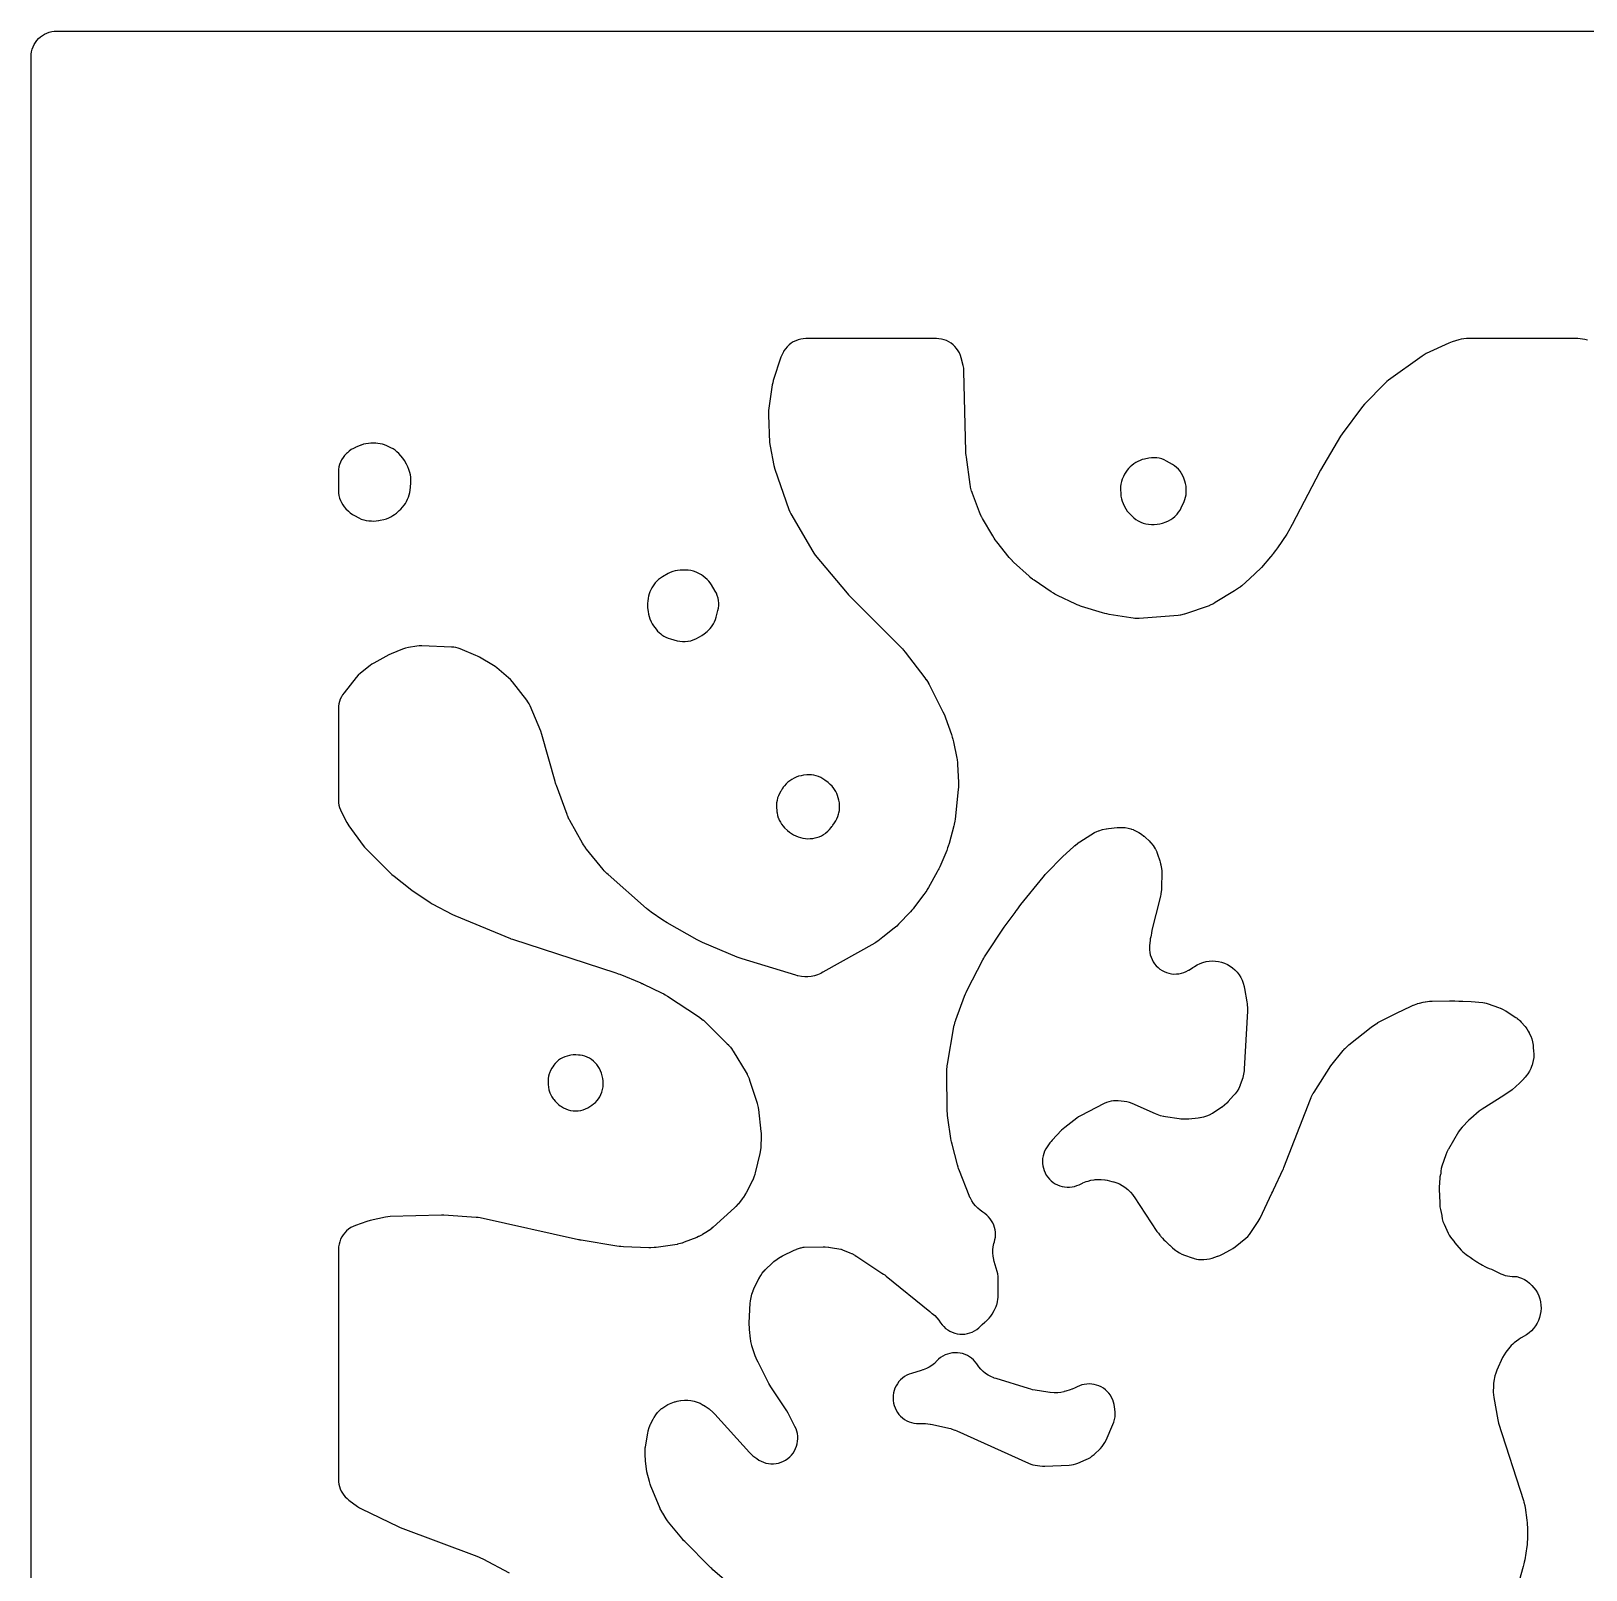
# Model space of a CAD drawing. Header units: millimetres. Extents: x 0 to 300, y 0 to 300.
# Drawn here: x -0.1 to 151.6, y 150 to 300.1 of the extents above; entities that cross this region are included whole.
import ezdxf

# ---------------------------------------------------------------- set-up
doc = ezdxf.new("R2010")
doc.units = ezdxf.units.MM
doc.layers.add('CUT', color=7, linetype='CONTINUOUS')

msp = doc.modelspace()

# ---------------------------------------------------------------- linework, layer by layer
at = {"layer": 'CUT'}
for points in [[(-0.15, 2.4114), (-0.15, 297.5872), (-0.135, 297.8933), (-0.099, 298.1357), (-0.0395, 298.3734), (0.0431, 298.6041), (0.1479, 298.8256), (0.2738, 299.0358), (0.4198, 299.2326), (0.5844, 299.4142), (0.7659, 299.5787), (0.9627, 299.7247), (1.1729, 299.8507), (1.3944, 299.9554), (1.6252, 300.038), (1.8629, 300.0975), (2.1053, 300.1335), (2.1055, 300.1335), (2.1994, 300.1381), (2.4114, 300.1485), (297.5886, 300.1485)], [(151.7427, 269.9775), (151.4894, 270.0505), (151.2618, 270.1048), (151.0301, 270.1376), (150.7963, 270.1485), (139.9458, 270.1485), (139.6908, 270.1355), (139.4384, 270.0965), (139.1913, 270.032), (138.5309, 269.8229), (138.2272, 269.7045), (136.0232, 268.6749), (135.8194, 268.5679), (135.6262, 268.4427), (132.3456, 266.0946), (132.1726, 265.9588), (132.0121, 265.8084), (130.0024, 263.7506), (129.7916, 263.5047), (127.8032, 260.8557), (127.6467, 260.6208), (125.6921, 257.292), (125.6797, 257.2706), (125.6775, 257.2668), (125.6276, 257.1755), (122.936, 251.9987), (122.7697, 251.7016), (122.7353, 251.6403), (122.6983, 251.5741), (122.4107, 251.0606), (122.41, 251.0596), (121.5039, 249.7206), (121.3008, 249.4552), (121.081, 249.1681), (121.0433, 249.1187), (120.8293, 248.8392), (119.9494, 247.8164), (119.8734, 247.7338), (118.793, 246.7253), (118.0041, 246.0205), (117.8719, 245.9077), (117.8676, 245.9042), (117.7803, 245.8418), (117.3164, 245.5228), (115.4228, 244.3777), (115.2494, 244.2791), (115.218, 244.2623), (114.8569, 244.0934), (114.8239, 244.08), (114.637, 244.0102), (112.6046, 243.3116), (112.4221, 243.254), (112.3893, 243.2445), (112.0167, 243.1577), (111.9831, 243.1516), (111.8073, 243.1246), (108.0066, 242.8248), (107.7856, 242.8331), (107.5605, 242.8485), (107.4081, 242.8634), (107.1843, 242.8923), (105.082, 243.2278), (104.8275, 243.2775), (104.6561, 243.3171), (104.4056, 243.3843), (102.3829, 244.0024), (102.2476, 244.0466), (102.2235, 244.055), (101.9585, 244.1585), (101.9351, 244.1687), (101.8058, 244.228), (100.0206, 245.0868), (99.7813, 245.2127), (99.6222, 245.3039), (99.3927, 245.4466), (97.7345, 246.5632), (97.618, 246.6449), (97.5974, 246.66), (97.374, 246.8363), (97.3546, 246.8529), (97.2481, 246.9473), (95.7462, 248.331), (95.6425, 248.4302), (95.6243, 248.4484), (95.4288, 248.6583), (95.412, 248.6777), (95.3204, 248.7882), (94.1147, 250.2997), (93.9553, 250.5149), (93.8524, 250.6646), (93.7088, 250.8906), (92.7128, 252.5887), (92.6366, 252.725), (92.6235, 252.7497), (92.4885, 253.0311), (92.4775, 253.0568), (92.4189, 253.2015), (91.7275, 255.0166), (91.6578, 255.2165), (91.6463, 255.2525), (91.5412, 255.6625), (91.5339, 255.6995), (91.4989, 255.9084), (91.129, 258.5713), (91.1057, 258.7828), (91.0939, 258.9268), (91.0827, 259.1393), (90.8906, 266.9688), (90.868, 267.2489), (90.814, 267.5247), (90.6252, 268.2657), (90.5501, 268.5083), (90.4507, 268.7421), (90.3282, 268.9646), (90.1836, 269.1734), (90.0187, 269.3666), (89.835, 269.542), (89.6344, 269.6979), (89.4191, 269.8326), (89.1912, 269.9447), (88.9531, 270.0332), (88.7073, 270.097), (88.4563, 270.1356), (88.2026, 270.1485), (75.4733, 270.1485), (75.2165, 270.1353), (74.9625, 270.0958), (74.7138, 270.0304), (74.4732, 269.9398), (74.2431, 269.8249), (74.0261, 269.687), (73.8244, 269.5276), (73.6401, 269.3483), (73.4752, 269.151), (73.3314, 268.9378), (73.2725, 268.8399), (73.1416, 268.592), (73.0393, 268.331), (72.2882, 266.0452), (72.2293, 265.8357), (72.1889, 265.6218), (71.8291, 263.1281), (71.8065, 262.8932), (71.8061, 262.6572), (71.9269, 260.0073), (71.9689, 259.651), (72.3292, 257.7698), (72.4242, 257.4163), (73.7987, 253.4776), (73.8883, 253.2556), (73.9988, 253.0431), (76.139, 249.3687), (76.2517, 249.1926), (76.3788, 249.0264), (79.4871, 245.297), (79.6396, 245.13), (84.7205, 240.0481), (84.8891, 239.8681), (84.9993, 239.7422), (85.1557, 239.5515), (87.0868, 237.0309), (87.188, 236.8923), (87.2056, 236.8671), (87.3884, 236.5769), (87.4036, 236.5502), (87.4849, 236.3991), (88.8491, 233.7181), (88.9517, 233.4994), (89.0164, 233.3488), (89.1047, 233.124), (89.6806, 231.5054), (89.7616, 231.2489), (89.8103, 231.073), (89.8728, 230.8113), (90.1931, 229.2175), (90.2179, 229.0808), (90.2219, 229.0562), (90.2563, 228.7806), (90.2585, 228.7558), (90.268, 228.6172), (90.3582, 226.8186), (90.3627, 226.6723), (90.363, 226.646), (90.3548, 226.3534), (90.353, 226.3272), (90.3404, 226.1813), (90.0256, 223.2256), (90.0072, 223.0794), (90.0033, 223.0533), (89.9492, 222.7637), (89.9434, 222.7379), (89.9078, 222.5949), (89.4408, 220.8624), (89.3641, 220.6129), (89.3062, 220.4455), (89.2124, 220.2019), (88.5298, 218.599), (88.4474, 218.4187), (88.3882, 218.2978), (88.2963, 218.1221), (87.4477, 216.5989), (87.3211, 216.3883), (87.2671, 216.3048), (86.991, 215.9126), (86.0759, 214.6821), (85.9286, 214.4966), (85.8247, 214.3738), (85.666, 214.198), (84.5082, 212.994), (84.3305, 212.821), (83.9677, 212.5308), (83.754, 212.3598), (82.9911, 211.7495), (82.4816, 211.3419), (82.334, 211.2425), (82.3111, 211.2284), (82.182, 211.1523), (77.1245, 208.3071), (76.9566, 208.2182), (76.9262, 208.203), (76.6063, 208.0635), (76.303, 207.9665), (75.9915, 207.9005), (75.6748, 207.8665), (75.3564, 207.8646), (75.0394, 207.895), (74.6971, 207.9632), (74.6642, 207.9715), (74.4813, 208.0227), (69.2461, 209.631), (69.0691, 209.6902), (68.95, 209.7335), (68.7761, 209.8014), (65.3814, 211.2272), (65.1883, 211.3148), (65.0589, 211.378), (64.871, 211.4764), (61.928, 213.1255), (61.7697, 213.2194), (61.6638, 213.2857), (61.5103, 213.3873), (60.3686, 214.1833), (60.1984, 214.3093), (60.0853, 214.3981), (59.9224, 214.5335), (56.1643, 217.8423), (56.0495, 217.9477), (56.0293, 217.967), (55.8133, 218.1916), (55.7949, 218.2125), (55.694, 218.3314), (54.0691, 220.3301), (53.9722, 220.4546), (53.9553, 220.4772), (53.7776, 220.7379), (53.7627, 220.7618), (53.6822, 220.8975), (52.4331, 223.1081), (52.3609, 223.2423), (52.3484, 223.2666), (52.2205, 223.5433), (52.2101, 223.5685), (52.1547, 223.7105), (51.1185, 226.5342), (51.0696, 226.6764), (51.0383, 226.7736), (50.9951, 226.9175), (49.7119, 231.5269), (49.6027, 231.838), (48.5455, 234.3142), (48.454, 234.5057), (48.3465, 234.6887), (48.224, 234.8619), (46.8342, 236.6592), (46.6549, 236.8665), (46.454, 237.0529), (45.2932, 238.0173), (45.1412, 238.134), (44.9808, 238.2387), (43.5978, 239.0675), (43.432, 239.1585), (43.2597, 239.2368), (41.7263, 239.8645), (41.5219, 239.9379), (41.312, 239.9934), (41.0979, 240.0304), (40.8815, 240.0487), (37.9836, 240.1674), (37.7347, 240.1651), (37.4872, 240.1382), (36.6736, 240.0083), (36.3886, 239.9456), (36.1129, 239.85), (34.991, 239.3864), (34.7543, 239.2737), (33.2999, 238.4852), (33.1127, 238.3728), (32.9359, 238.2446), (31.9852, 237.4889), (31.7711, 237.2978), (31.5804, 237.0834), (30.3897, 235.5791), (30.2505, 235.3848), (30.1305, 235.1781), (30.0308, 234.9608), (29.9522, 234.7351), (29.8956, 234.5028), (29.8614, 234.2663), (29.85, 234.0275), (29.85, 225.0913), (29.8615, 224.8517), (29.8959, 224.6142), (29.953, 224.3812), (30.0321, 224.1546), (30.1326, 223.9368), (30.6648, 222.9145), (30.7582, 222.7505), (30.8638, 222.5941), (32.2537, 220.6919), (32.3774, 220.536), (32.5131, 220.3905), (35.0668, 217.8616), (35.2785, 217.6744), (36.8451, 216.4398), (36.874, 216.4174), (36.8794, 216.4133), (37.0044, 216.3237), (38.786, 215.1276), (39.0045, 214.9965), (40.9791, 213.9451), (41.2005, 213.8408), (46.6343, 211.5986), (46.669, 211.5846), (46.6752, 211.5822), (46.8236, 211.5289), (56.9317, 208.2536), (57.0688, 208.2062), (57.1615, 208.1722), (57.2968, 208.1195), (59.3525, 207.2726), (59.4501, 207.2308), (59.5161, 207.2014), (59.6125, 207.1568), (61.3745, 206.3112), (61.5926, 206.1976), (61.7381, 206.1157), (61.9482, 205.988), (64.9792, 204.0082), (65.1337, 203.9016), (65.1609, 203.8819), (65.453, 203.6462), (65.478, 203.6238), (65.6149, 203.4953), (67.7971, 201.3411), (67.9045, 201.2307), (67.9233, 201.2105), (68.1078, 200.9957), (68.274, 200.7666), (68.2893, 200.7436), (68.3718, 200.6136), (69.6247, 198.549), (69.7305, 198.363), (69.7484, 198.3293), (69.9272, 197.9406), (69.9411, 197.9051), (70.0136, 197.7037), (70.6639, 195.722), (70.7189, 195.5387), (70.7279, 195.5057), (70.8095, 195.132), (70.8151, 195.0983), (70.8415, 194.9088), (71.084, 192.7699), (71.0975, 192.627), (71.0994, 192.6014), (71.1098, 192.3148), (71.1098, 192.2891), (71.1068, 192.1457), (71.0771, 191.4071), (71.0654, 191.2252), (71.0625, 191.1928), (71.0127, 190.8319), (71.0066, 190.7999), (70.9686, 190.6217), (70.5225, 188.7544), (70.4833, 188.604), (70.4757, 188.5773), (70.3865, 188.3058), (70.2752, 188.0427), (70.2633, 188.0176), (70.194, 187.8785), (69.6253, 186.7946), (69.5492, 186.6567), (69.5351, 186.6323), (69.3659, 186.3667), (69.3498, 186.3436), (69.257, 186.2163), (68.9886, 185.8642), (68.8818, 185.7305), (68.8622, 185.707), (68.6309, 185.4549), (68.6092, 185.4334), (68.4852, 185.3155), (66.4146, 183.4359), (66.2964, 183.333), (66.2749, 183.3151), (66.0261, 183.1246), (66.0032, 183.1085), (65.873, 183.0212), (65.5419, 182.809), (65.3842, 182.7133), (65.3556, 182.6969), (65.0271, 182.5294), (64.997, 182.5159), (64.8269, 182.4444), (63.6027, 181.9652), (63.3955, 181.891), (63.3583, 181.8789), (62.9327, 181.7676), (62.8943, 181.7599), (62.6773, 181.7232), (60.8447, 181.4681), (60.6811, 181.449), (60.6518, 181.4462), (60.3229, 181.4296), (60.2934, 181.4294), (60.1287, 181.4319), (57.6557, 181.5244), (57.4173, 181.541), (57.2559, 181.5573), (57.019, 181.589), (53.5474, 182.1667), (53.4511, 182.184), (53.3858, 182.1966), (53.2899, 182.2164), (43.6717, 184.3376), (43.4863, 184.3712), (43.299, 184.3908), (40.1418, 184.6006), (39.9089, 184.6052), (34.8945, 184.4704), (34.672, 184.4545), (34.4519, 184.4188), (32.941, 184.1041), (32.6071, 184.01), (31.5064, 183.6154), (31.2707, 183.517), (31.0462, 183.3951), (30.8353, 183.2509), (30.6403, 183.086), (30.4631, 182.902), (30.3056, 182.7009), (30.1695, 182.4848), (30.0561, 182.2559), (29.9666, 182.0167), (29.9021, 181.7695), (29.863, 181.5171), (29.85, 181.262), (29.85, 158.8248), (29.8609, 158.5912), (29.8937, 158.3597), (29.9479, 158.1322), (30.0231, 157.9107), (30.1187, 157.6973), (30.2338, 157.4937), (30.3675, 157.3018), (30.5185, 157.1232), (30.6855, 156.9595), (30.8671, 156.8121), (31.7078, 156.1928), (31.8975, 156.0659), (32.0979, 155.9569), (35.663, 154.2244), (35.881, 154.1309), (43.3528, 151.3403), (43.569, 151.2517), (43.7139, 151.1871), (43.9242, 151.0852), (46.525, 149.7242)], [(68.8372, 147.9364), (66.3968, 150.0163), (66.2777, 150.1222), (66.1983, 150.1959), (66.0838, 150.3068), (63.6507, 152.7666), (63.5397, 152.8837), (63.4661, 152.9648), (63.3603, 153.0866), (62.2092, 154.4701), (62.062, 154.6591), (61.9662, 154.7904), (61.8313, 154.9884), (61.4938, 155.5194), (61.4095, 155.6587), (61.3949, 155.684), (61.2448, 155.973), (61.2324, 155.9994), (61.1669, 156.1485), (60.4304, 157.9284), (60.3354, 158.1837), (60.2774, 158.3591), (60.2012, 158.6206), (59.9582, 159.5841), (59.8068, 160.6537), (59.7746, 161.2644), (59.7695, 161.4811), (59.7697, 161.5197), (59.7969, 161.952), (59.8016, 161.9903), (59.8339, 162.2046), (60.0388, 163.3401), (60.0774, 163.5267), (60.0851, 163.5598), (60.1819, 163.8962), (60.3123, 164.2211), (60.3266, 164.252), (60.4108, 164.4228), (60.5531, 164.6939), (60.6351, 164.8418), (60.6503, 164.868), (60.819, 165.1291), (60.9937, 165.3525), (61.1569, 165.5262), (61.1624, 165.5313), (61.1929, 165.5591), (61.2604, 165.6206), (61.3893, 165.7383), (61.407, 165.754), (61.6858, 165.9581), (61.9987, 166.141), (62.3075, 166.2793), (62.6603, 166.3936), (62.6951, 166.4029), (62.8916, 166.4494), (63.0527, 166.483), (63.2379, 166.5168), (63.2711, 166.522), (63.6152, 166.5584), (63.9309, 166.56), (64.2451, 166.5298), (64.5547, 166.4684), (64.8566, 166.3762), (65.1477, 166.2542), (65.4518, 166.0891), (65.4806, 166.0716), (65.6388, 165.9696), (65.8407, 165.8322), (66.0207, 165.7016), (66.0521, 165.6774), (66.3873, 165.3856), (66.4156, 165.3578), (66.5697, 165.1975), (69.9567, 161.4567), (70.1209, 161.2916), (70.2997, 161.1424), (70.6734, 160.8591), (70.8797, 160.7184), (71.099, 160.5989), (71.3292, 160.502), (71.5678, 160.4284), (71.8126, 160.3791), (72.0611, 160.3544), (72.3109, 160.3546), (72.5593, 160.3798), (72.804, 160.4296), (73.0426, 160.5036), (73.2725, 160.601), (73.4916, 160.7208), (73.6977, 160.862), (73.8886, 161.0229), (74.0625, 161.2021), (74.2177, 161.3978), (74.3525, 161.608), (74.4658, 161.8306), (74.5562, 162.0634), (74.623, 162.304), (74.6654, 162.5501), (74.6831, 162.7992), (74.6759, 163.0488), (74.6437, 163.2965), (74.5871, 163.5397), (74.5064, 163.7761), (74.4025, 164.0032), (73.7414, 165.2769), (73.6068, 165.5056), (72.0418, 167.8687), (71.9385, 168.0349), (71.8462, 168.1931), (71.7478, 168.3742), (70.7971, 170.253), (70.687, 170.4908), (70.618, 170.6547), (70.5247, 170.8996), (70.2635, 171.6656), (70.2025, 171.862), (70.1926, 171.8974), (70.1033, 172.2986), (70.0973, 172.3348), (70.0692, 172.5386), (69.9677, 173.4644), (69.9543, 173.614), (69.9524, 173.6408), (69.9437, 173.9408), (69.944, 173.9677), (69.9486, 174.1178), (70.0463, 176.0342), (70.0603, 176.2199), (70.0637, 176.253), (70.1149, 176.5913), (70.192, 176.8938), (70.3089, 177.2154), (70.3219, 177.246), (70.3983, 177.4158), (70.8229, 178.2989), (70.8958, 178.4425), (70.9094, 178.4679), (71.0601, 178.7228), (71.2171, 178.9427), (71.4092, 179.168), (71.4288, 179.1891), (71.5409, 179.3047), (72.166, 179.9219), (72.3196, 180.0652), (72.3477, 180.09), (72.6509, 180.3288), (72.979, 180.5321), (73.0119, 180.55), (73.1991, 180.6453), (74.3326, 181.1829), (74.525, 181.2676), (74.5597, 181.2817), (74.9571, 181.4182), (74.9932, 181.4283), (75.1971, 181.4796), (75.2878, 181.4998), (77.1655, 181.5203), (77.3312, 181.5184), (77.3609, 181.5174), (77.6912, 181.4918), (77.7207, 181.4882), (77.8847, 181.4644), (78.8816, 181.2975), (78.9108, 181.2918), (79.033, 181.2444), (79.7483, 180.9479), (79.9097, 180.8765), (79.9383, 180.863), (80.2501, 180.6979), (80.2773, 180.6818), (80.427, 180.5884), (82.8965, 178.9659), (83.0548, 178.856), (83.1604, 178.7786), (83.3128, 178.6607), (87.5519, 175.204), (87.6573, 175.1226), (87.735, 175.0659), (87.7804, 175.0318), (88.041, 174.8153), (88.2583, 174.5954), (88.4529, 174.3552), (88.6065, 174.1221), (88.7548, 173.9198), (88.9227, 173.7334), (89.1084, 173.5647), (89.3101, 173.4156), (89.5257, 173.2874), (89.7531, 173.1814), (89.9899, 173.0988), (90.2339, 173.0403), (90.4824, 173.0065), (90.7331, 172.9979), (90.9834, 173.0144), (91.2308, 173.0559), (91.4728, 173.1219), (91.707, 173.2119), (91.9309, 173.325), (92.1424, 173.4598), (92.3393, 173.6152), (92.5197, 173.7896), (92.6736, 173.9542), (92.9229, 174.1738), (92.9574, 174.2014), (93.0228, 174.252), (93.1997, 174.4029), (93.3618, 174.5695), (93.5078, 174.7505), (93.6363, 174.9442), (93.8558, 175.3112), (93.9584, 175.5006), (94.0442, 175.6982), (94.1127, 175.9025), (94.1275, 175.9536), (94.18, 176.1729), (94.2127, 176.396), (94.2251, 176.6211), (94.2426, 178.3932), (94.2331, 178.6372), (94.1998, 178.8792), (94.143, 179.1167), (93.8594, 180.0911), (93.8129, 180.2666), (93.8053, 180.2981), (93.7434, 180.626), (93.7162, 180.9292), (93.7184, 181.2336), (93.75, 181.5364), (93.8107, 181.8347), (93.8656, 182.0136), (93.9245, 182.2441), (93.9612, 182.4792), (93.9754, 182.7167), (93.9669, 182.9545), (93.9359, 183.1904), (93.8826, 183.4223), (93.8075, 183.6481), (93.7112, 183.8657), (93.5947, 184.0732), (93.459, 184.2687), (93.3054, 184.4503), (93.1351, 184.6166), (92.9498, 184.7659), (92.7512, 184.8969), (92.7434, 184.9015), (92.4742, 185.0852), (92.2347, 185.2861), (92.0163, 185.5098), (91.8212, 185.7541), (91.6514, 186.0165), (91.4947, 186.3213), (91.4809, 186.3516), (91.4082, 186.5233), (90.4522, 188.9485), (90.3761, 189.1599), (90.3288, 189.3049), (90.2655, 189.5204), (89.7336, 191.5554), (89.6875, 191.7535), (89.6599, 191.8888), (89.6246, 192.0891), (89.3268, 194.0985), (89.2983, 194.348), (89.2846, 194.5178), (89.2729, 194.7686), (89.2225, 198.5817), (89.2243, 198.7571), (89.2253, 198.7884), (89.2535, 199.1379), (89.2574, 199.169), (89.2837, 199.3424), (89.9226, 202.9799), (89.9551, 203.1435), (89.9616, 203.1726), (90.0482, 203.4946), (90.0572, 203.523), (90.1112, 203.6808), (90.9559, 205.9823), (91.044, 206.2008), (91.1084, 206.3472), (91.21, 206.5597), (92.7429, 209.5228), (92.8434, 209.7044), (92.915, 209.8259), (93.0254, 210.0017), (94.8338, 212.7133), (95.8786, 214.1414), (96.0004, 214.3079), (96.0457, 214.3698), (96.4452, 214.9158), (98.6264, 217.6066), (98.7467, 217.7477), (98.8307, 217.8415), (98.9579, 217.9765), (100.5585, 219.5942), (101.5764, 220.5524), (101.7098, 220.672), (101.7341, 220.6928), (102.0172, 220.9123), (102.0434, 220.9307), (102.1925, 221.0301), (103.6321, 221.9407), (103.6525, 221.953), (103.8525, 222.0407), (104.034, 222.1148), (104.0667, 222.1272), (104.4099, 222.2367), (104.7626, 222.3099), (104.7972, 222.3152), (104.9916, 222.3398), (105.8571, 222.4265), (106.0216, 222.4394), (106.0511, 222.441), (106.3545, 222.4446), (106.6305, 222.4236), (106.9229, 222.3751), (107.1724, 222.31), (107.2391, 222.2884), (107.4005, 222.2319), (107.4291, 222.2212), (107.718, 222.0974), (107.9702, 221.9609), (108.209, 221.802), (108.4537, 221.6047), (108.4766, 221.5844), (108.6021, 221.4683), (108.958, 221.1233), (109.0991, 220.979), (109.1236, 220.9526), (109.3606, 220.6675), (109.5656, 220.3585), (109.5839, 220.3275), (109.5871, 220.3217), (109.7102, 220.0506), (109.723, 220.018), (109.79, 219.8334), (110.0057, 219.1861), (110.0418, 219.0669), (110.0746, 218.9072), (110.0948, 218.8094), (110.105, 218.7596), (110.1681, 218.4533), (110.1937, 218.1978), (110.1953, 218.1607), (110.1988, 217.9529), (110.1844, 216.6444), (110.1761, 216.4335), (110.1736, 216.396), (110.1216, 215.9775), (110.1149, 215.9405), (110.0713, 215.734), (109.639, 213.9375), (109.2445, 212.4331), (109.1866, 212.1437), (109.158, 211.9382), (109.1199, 211.78), (109.082, 211.5909), (109.0589, 211.3995), (109.0205, 210.932), (109.0035, 210.7425), (109.0056, 210.4977), (109.0317, 210.2543), (109.0814, 210.0145), (109.1543, 209.7808), (109.2498, 209.5554), (109.3668, 209.3404), (109.5043, 209.1378), (109.6609, 208.9497), (109.8352, 208.7778), (110.0255, 208.6237), (110.23, 208.489), (110.4466, 208.375), (110.6733, 208.2827), (110.908, 208.213), (111.1484, 208.1666), (111.3922, 208.1439), (111.637, 208.1452), (111.8805, 208.1704), (112.1204, 208.2193), (112.3543, 208.2915), (112.5801, 208.3861), (112.7955, 208.5024), (112.8409, 208.533), (113.1945, 208.7447), (113.25, 208.7788), (113.2577, 208.7837), (113.3122, 208.8193), (113.3511, 208.8454), (113.3903, 208.8716), (113.6604, 209.0348), (113.9381, 209.1685), (114.2252, 209.2739), (114.5211, 209.3508), (114.8232, 209.3986), (115.1284, 209.4169), (115.434, 209.4054), (115.737, 209.3643), (116.0346, 209.294), (116.3239, 209.1951), (116.6023, 209.0686), (116.8671, 208.9157), (117.1157, 208.7377), (117.3459, 208.5365), (117.5555, 208.3138), (117.7425, 208.0718), (117.9051, 207.8129), (118.0417, 207.5393), (118.1512, 207.2538), (118.2402, 206.9307), (118.2473, 206.8989), (118.2828, 206.72), (118.5049, 205.4376), (118.535, 205.2291), (118.5394, 205.1918), (118.5642, 204.7713), (118.5643, 204.7338), (118.559, 204.5231), (118.259, 198.8982), (118.2454, 198.7221), (118.2423, 198.6907), (118.1946, 198.3697), (118.1169, 198.0546), (118.1079, 198.0243), (118.0537, 197.8563), (117.9279, 197.4958), (117.8629, 197.3235), (117.8505, 197.2929), (117.7081, 196.9858), (117.5513, 196.7197), (117.3517, 196.4462), (117.331, 196.4206), (117.2117, 196.2802), (116.6874, 195.693), (116.5738, 195.5713), (116.553, 195.55), (116.3298, 195.3407), (116.0888, 195.1521), (116.0646, 195.1348), (115.927, 195.0411), (115.2955, 194.6314), (115.1444, 194.5383), (115.117, 194.5223), (114.8278, 194.3714), (114.552, 194.2593), (114.2669, 194.1738), (113.947, 194.11), (113.9156, 194.1052), (113.7395, 194.083), (112.8428, 193.991), (112.688, 193.9784), (112.6602, 193.9767), (112.3746, 193.9712), (112.0896, 193.9893), (112.0619, 193.9922), (111.9078, 194.0117), (110.5659, 194.2096), (110.3976, 194.2383), (110.3677, 194.2441), (110.0628, 194.3179), (109.7659, 194.4191), (109.7375, 194.4303), (109.5801, 194.4962), (107.315, 195.5063), (107.057, 195.6047), (106.7897, 195.674), (106.5164, 195.7134), (105.9603, 195.7624), (105.7257, 195.7721), (105.4912, 195.7596), (105.2589, 195.7252), (105.0308, 195.6692), (104.809, 195.592), (104.5954, 195.4943), (102.2748, 194.2983), (102.0884, 194.1919), (101.9119, 194.07), (100.7329, 193.1781), (100.5759, 193.049), (100.4299, 192.9076), (99.5149, 191.9459), (99.3926, 191.8075), (99.2808, 191.6604), (99.012, 191.278), (98.8818, 191.0722), (98.7722, 190.8546), (98.6844, 190.6275), (98.619, 190.3929), (98.5768, 190.153), (98.5581, 189.9102), (98.5632, 189.6667), (98.5919, 189.4249), (98.644, 189.187), (98.719, 188.9553), (98.8162, 188.732), (98.9347, 188.5192), (99.0733, 188.3189), (99.2307, 188.1331), (99.4055, 187.9635), (99.5959, 187.8117), (99.8002, 187.6791), (100.0165, 187.5671), (100.2426, 187.4766), (100.4764, 187.4086), (100.7158, 187.3636), (100.9584, 187.3421), (101.2019, 187.3444), (101.4441, 187.3703), (101.6826, 187.4197), (101.9151, 187.492), (102.1395, 187.5866), (102.4557, 187.7385), (102.4876, 187.7518), (102.6678, 187.8218), (102.8358, 187.8821), (102.9833, 187.9316), (103.0098, 187.9399), (103.286, 188.0139), (103.5674, 188.0647), (103.595, 188.0685), (103.7175, 188.0829), (103.8871, 188.0948), (103.9215, 188.0963), (104.2782, 188.0935), (104.6327, 188.0539), (104.6669, 188.0483), (104.8576, 188.0118), (105.3244, 187.9099), (105.4908, 187.8696), (105.5204, 187.8617), (105.8205, 187.7668), (106.0853, 187.6557), (106.3388, 187.5208), (106.5981, 187.3509), (106.8821, 187.1235), (106.8826, 187.1231), (107.1411, 186.869), (107.3715, 186.5892), (107.3924, 186.5609), (107.5054, 186.3992), (109.7342, 183.0242), (109.8678, 182.8405), (110.0176, 182.6698), (110.0842, 182.6004), (110.1245, 182.5416), (110.2633, 182.3727), (110.4162, 182.2166), (110.5673, 182.0753), (110.7331, 181.8979), (110.9498, 181.6924), (110.9738, 181.6745), (111.0416, 181.6039), (111.2379, 181.4204), (111.4527, 181.2591), (111.4633, 181.252), (111.4721, 181.2445), (111.6658, 181.1091), (111.921, 180.9481), (112.1623, 180.814), (112.4168, 180.7073), (113.181, 180.4354), (113.2866, 180.4028), (113.3665, 180.3762), (113.5794, 180.3255), (113.7958, 180.2935), (113.8156, 180.2915), (114.0427, 180.2785), (114.27, 180.2862), (114.3133, 180.2916), (114.3153, 180.2916), (114.5906, 180.3077), (114.8625, 180.354), (115.1277, 180.43), (115.6337, 180.6057), (115.6796, 180.6244), (115.8695, 180.6864), (116.117, 180.7983), (116.9226, 181.2164), (117.1525, 181.3517), (117.3666, 181.5107), (118.4102, 182.3759), (118.5879, 182.5383), (118.7493, 182.7171), (118.8926, 182.9106), (119.6263, 184.0075), (119.7241, 184.1662), (119.8098, 184.3318), (120.9516, 186.755), (121.0339, 186.9196), (121.1018, 187.0739), (122.0589, 189.1052), (122.073, 189.1357), (122.0754, 189.141), (122.1301, 189.2707), (124.714, 195.9214), (124.7836, 196.0887), (124.7968, 196.1183), (124.9602, 196.442), (124.9761, 196.4702), (125.0694, 196.6258), (126.6935, 199.1935), (127.9112, 200.6877), (127.9245, 200.7031), (127.9616, 200.7449), (128.0721, 200.864), (128.0924, 200.8849), (128.3283, 201.1081), (128.3502, 201.1271), (128.4753, 201.2309), (130.6371, 202.9473), (130.7718, 203.0526), (130.9247, 203.166), (130.9525, 203.1855), (131.2746, 203.3883), (131.3043, 203.405), (131.4727, 203.4938), (133.1272, 204.3142), (134.539, 205.0037), (134.7243, 205.088), (134.7577, 205.1021), (135.1406, 205.24), (135.1754, 205.2504), (135.3719, 205.3036), (135.7014, 205.3832), (135.9031, 205.4262), (135.9393, 205.4328), (136.3483, 205.4851), (136.385, 205.4877), (136.5911, 205.4969), (138.2882, 205.5258), (138.8119, 205.5102), (139.1825, 205.4992), (139.5928, 205.4869), (140.4136, 205.4625), (141.5252, 205.3497), (141.6924, 205.3289), (141.7223, 205.3245), (141.8513, 205.2996), (141.8631, 205.2961), (142.0458, 205.2373), (143.083, 204.8739), (143.2267, 204.8203), (143.2522, 204.8101), (143.5099, 204.6954), (143.7573, 204.5601), (143.7808, 204.5459), (143.9106, 204.4642), (144.7436, 203.9156), (144.8803, 203.8211), (144.9044, 203.8036), (145.0728, 203.6699), (145.1228, 203.6233), (145.1477, 203.5976), (145.2831, 203.4495), (145.663, 203.0108), (145.7543, 202.8997), (145.8171, 202.8011), (145.9659, 202.5557), (146.053, 202.4041), (146.0679, 202.3767), (146.2082, 202.0875), (146.3111, 201.8129), (146.388, 201.5299), (146.4429, 201.2133), (146.4468, 201.1823), (146.4646, 201.0083), (146.4974, 200.593), (146.5076, 200.4005), (146.5085, 200.3661), (146.5, 200.012), (146.4591, 199.6914), (146.3909, 199.4), (146.3429, 199.2516), (146.3328, 199.2226), (146.2154, 198.9298), (146.0843, 198.6735), (145.9156, 198.407), (145.898, 198.3818), (145.7964, 198.2434), (145.6662, 198.0742), (145.5527, 197.9338), (145.5318, 197.9092), (145.2851, 197.6456), (145.2619, 197.6232), (145.1294, 197.5006), (144.3868, 196.8464), (143.5992, 196.2849), (141.465, 194.95), (141.184, 194.7457), (140.3568, 194.0517), (140.1625, 193.8703), (139.5244, 193.2073), (139.3356, 192.9869), (139.1736, 192.7461), (138.1762, 191.0595), (138.1743, 191.0559), (138.1454, 191.0078), (138.0154, 190.7618), (137.9137, 190.5028), (137.5486, 189.3967), (137.4826, 189.1575), (137.4406, 188.9129), (137.4231, 188.6654), (137.4228, 188.6488), (137.4061, 188.5882), (137.3555, 188.3642), (137.3257, 188.1364), (137.3169, 187.9069), (137.3179, 187.7808), (137.3016, 187.6867), (137.2701, 187.4178), (137.2678, 187.147), (137.3284, 185.8248), (137.3331, 185.7753), (137.3338, 185.6851), (137.3495, 185.4239), (137.3924, 185.1657), (137.5226, 184.5755), (137.5269, 184.5325), (137.5704, 184.2548), (137.6448, 183.9838), (137.7492, 183.7228), (138.1489, 182.8666), (138.256, 182.6625), (138.3813, 182.4691), (138.524, 182.288), (138.7174, 182.0645), (138.8095, 181.9143), (138.9934, 181.6815), (139.4346, 181.1864), (139.5862, 181.0305), (139.7508, 180.8883), (139.9272, 180.761), (140.0362, 180.6893), (140.1161, 180.6313), (140.3033, 180.5075), (140.5675, 180.3068), (140.7607, 180.1738), (140.9655, 180.0595), (141.0294, 180.0277), (141.205, 179.9116), (141.3506, 179.8247), (141.5055, 179.7228), (141.717, 179.5981), (141.9397, 179.4948), (142.1715, 179.4138), (142.394, 179.3481), (143.2916, 178.901), (143.5049, 178.8069), (143.726, 178.7331), (143.953, 178.6803), (144.184, 178.6487), (144.4169, 178.6389), (144.7905, 178.6405), (144.8507, 178.6227), (144.938, 178.5958), (145.0065, 178.5737), (145.3144, 178.4581), (145.5917, 178.3221), (145.8534, 178.1603), (146.098, 177.9736), (146.3232, 177.7639), (146.5269, 177.5333), (146.707, 177.2838), (146.8619, 177.0179), (146.9901, 176.7382), (147.0903, 176.4472), (147.1616, 176.1479), (147.2033, 175.843), (147.215, 175.5355), (147.1966, 175.2284), (147.1483, 174.9245), (147.0705, 174.6268), (146.964, 174.3381), (146.8298, 174.0612), (146.6691, 173.7987), (146.4836, 173.5532), (146.275, 173.327), (146.0452, 173.1223), (145.7966, 172.941), (145.5059, 172.7699), (145.4285, 172.7293), (145.415, 172.7223), (145.228, 172.6151), (145.0509, 172.4921), (144.61, 172.157), (144.4498, 172.0243), (144.3011, 171.8788), (144.1651, 171.7214), (143.7889, 171.2476), (143.6144, 170.998), (143.4715, 170.7291), (142.9005, 169.4753), (142.7959, 169.2049), (142.7232, 168.9242), (142.6203, 168.4037), (142.5875, 168.19), (142.5734, 167.9742), (142.5592, 167.3363), (142.5665, 167.0822), (142.5995, 166.8302), (143.0018, 164.6349), (143.0805, 164.3214), (145.5002, 156.7837), (145.546, 156.6297), (145.5536, 156.6019), (145.6252, 156.2887), (145.6304, 156.2604), (145.6561, 156.1018), (145.8324, 154.8434), (145.8594, 154.5868), (145.8717, 154.4122), (145.881, 154.1544), (145.8829, 152.929), (145.8802, 152.7811), (145.8792, 152.7546), (145.8563, 152.4596), (145.8532, 152.4333), (145.8331, 152.2867), (145.6273, 150.981), (145.5813, 150.7405), (145.5448, 150.5784), (145.4832, 150.3414), (145.0706, 148.9429)]]:
    msp.add_lwpolyline(points, dxfattribs=at)
for points in [[(29.85, 255.314), (29.862, 255.0692), (29.8979, 254.8269), (29.9574, 254.5892), (30.0398, 254.3585), (30.1444, 254.1369), (30.2702, 253.9267), (30.416, 253.7297), (30.5804, 253.548), (30.8121, 253.3159), (30.9997, 253.146), (31.2035, 252.996), (31.4215, 252.8673), (31.8454, 252.6453), (32.0743, 252.5397), (32.3126, 252.4577), (32.558, 252.4001), (32.808, 252.3676), (33.0593, 252.3476), (33.291, 252.34), (33.5223, 252.3539), (33.7514, 252.3892), (33.7729, 252.3946), (33.9326, 252.4215), (34.2905, 252.5002), (34.5231, 252.5633), (34.7485, 252.6484), (34.9647, 252.7548), (35.1696, 252.8815), (35.3325, 252.9935), (35.5063, 253.1244), (35.567, 253.179), (35.6191, 253.2165), (35.782, 253.3562), (35.9323, 253.5095), (36.1098, 253.7067), (36.2518, 253.8795), (36.3779, 254.0642), (36.4869, 254.2595), (36.589, 254.4633), (36.6843, 254.6782), (36.759, 254.9011), (36.8124, 255.13), (36.8441, 255.3629), (36.8693, 255.6488), (36.8889, 255.7345), (36.92, 255.9812), (36.9265, 256.2297), (36.9194, 256.3258), (36.921, 256.3663), (36.9071, 256.6081), (36.8699, 256.8475), (36.8097, 257.0821), (36.7227, 257.364), (36.6246, 257.6279), (36.4975, 257.8791), (36.2845, 258.2468), (36.1301, 258.4819), (35.9503, 258.6981), (35.7285, 258.9363), (35.5596, 259.1012), (35.3759, 259.2494), (35.1791, 259.3797), (34.9709, 259.4908), (34.5537, 259.6888), (34.3497, 259.7747), (34.1389, 259.8423), (33.9229, 259.8909), (33.7035, 259.9203), (33.4824, 259.9301), (33.0023, 259.9302), (32.7665, 259.9191), (32.5328, 259.8857), (32.3032, 259.8305), (32.08, 259.7539), (32.0691, 259.7496), (32.0431, 259.7438), (31.7913, 259.6583), (31.5501, 259.5465), (31.5364, 259.5383), (31.5247, 259.5336), (31.3042, 259.4335), (31.0944, 259.3126), (30.8974, 259.1719), (30.7148, 259.0128), (30.6181, 258.9199), (30.4457, 258.7367), (30.2925, 258.5371), (30.1602, 258.3231), (30.05, 258.0968), (29.9632, 257.8607), (29.9005, 257.617), (29.8627, 257.3683), (29.85, 257.117), (29.85, 257.0435), (29.85, 255.3478)], [(108.9117, 252.0424), (109.2038, 252.0146), (109.4749, 252.0036), (109.7455, 252.022), (110.0126, 252.0696), (110.2729, 252.1458), (110.6188, 252.2679), (110.8511, 252.3633), (111.0726, 252.4814), (111.2812, 252.6212), (111.4747, 252.7812), (111.5119, 252.8152), (111.6913, 252.9972), (111.8513, 253.1965), (111.9901, 253.4111), (112.1062, 253.6387), (112.3759, 254.2418), (112.4599, 254.4553), (112.524, 254.6757), (112.5675, 254.901), (112.5903, 255.1293), (112.5975, 255.2645), (112.5985, 255.5104), (112.5753, 255.7552), (112.5282, 255.9966), (112.4576, 256.2322), (112.3525, 256.5289), (112.2557, 256.7637), (112.1356, 256.9874), (111.9934, 257.1978), (111.8306, 257.3927), (111.6488, 257.57), (111.45, 257.728), (111.2362, 257.865), (110.6669, 258.1904), (110.4399, 258.3052), (110.2024, 258.3963), (109.9568, 258.4628), (109.7058, 258.5041), (109.4518, 258.5196), (109.1976, 258.5092), (108.9458, 258.4731), (108.524, 258.3904), (108.299, 258.3354), (108.0801, 258.2597), (107.8691, 258.1642), (107.6678, 258.0495), (107.4781, 257.9167), (107.2766, 257.7614), (107.1077, 257.6188), (106.9521, 257.4618), (106.8109, 257.2917), (106.6853, 257.1098), (106.5763, 256.9176), (106.4533, 256.6764), (106.349, 256.4432), (106.2691, 256.2005), (106.2143, 255.951), (106.1853, 255.6971), (106.1823, 255.4416), (106.1995, 255.0087), (106.2217, 254.761), (106.2684, 254.5167), (106.3391, 254.2782), (106.4332, 254.048), (106.5718, 253.7518), (106.6896, 253.5299), (106.8291, 253.321), (106.9888, 253.1271), (107.1672, 252.9502), (107.4798, 252.6699), (107.6861, 252.5037), (107.9088, 252.3604), (108.1454, 252.2414), (108.3933, 252.1481), (108.6497, 252.0815)], [(60.7137, 241.9457), (60.8458, 241.7782), (60.989, 241.6121), (61.1463, 241.4591), (61.3165, 241.3205), (61.4073, 241.2529), (61.602, 241.1218), (61.8081, 241.0096), (62.0238, 240.9171), (62.2472, 240.8453), (62.9068, 240.667), (63.1631, 240.6119), (63.4237, 240.584), (63.6858, 240.5836), (63.9465, 240.6105), (63.9797, 240.6157), (64.2327, 240.669), (64.479, 240.748), (64.7157, 240.8521), (65.0751, 241.0329), (65.3207, 241.1743), (65.5487, 241.3427), (65.8176, 241.5659), (65.974, 241.7073), (66.1179, 241.8614), (66.2484, 242.027), (66.3201, 242.1264), (66.4459, 242.3188), (66.5534, 242.5219), (66.6418, 242.7341), (66.7104, 242.9534), (66.8802, 243.5992), (66.9312, 243.8413), (66.958, 244.0872), (66.9603, 244.3346), (66.9382, 244.581), (66.8919, 244.824), (66.8217, 245.0613), (66.7285, 245.2904), (66.613, 245.5093), (66.2612, 246.1029), (66.1334, 246.2974), (65.988, 246.4792), (65.8263, 246.6467), (65.6498, 246.7984), (65.438, 246.9638), (65.2675, 247.0859), (65.0874, 247.1932), (64.8989, 247.2851), (64.7645, 247.3438), (64.5124, 247.438), (64.2516, 247.5046), (63.9852, 247.5428), (63.7163, 247.5521), (63.2024, 247.5422), (62.954, 247.525), (62.7085, 247.4832), (62.4683, 247.4171), (62.236, 247.3275), (62.0137, 247.2152), (61.4704, 246.9059), (61.2763, 246.7833), (61.0943, 246.6434), (60.9259, 246.4874), (60.7725, 246.3166), (60.6897, 246.2154), (60.5536, 246.0327), (60.4347, 245.8383), (60.334, 245.634), (60.2507, 245.4437), (60.1706, 245.2357), (60.1093, 245.0213), (60.0674, 244.8023), (60.0289, 244.5387), (60.0069, 244.322), (60.0039, 244.1041), (60.0199, 243.8868), (60.0652, 243.5001), (60.1051, 243.2613), (60.1678, 243.0274), (60.2529, 242.8007), (60.3814, 242.5031), (60.4759, 242.3079), (60.5869, 242.1216)], [(77.1975, 221.7569), (77.4016, 221.8969), (77.4143, 221.9065), (77.604, 222.0665), (77.777, 222.2445), (77.9314, 222.4387), (78.0058, 222.5425), (78.0523, 222.6013), (78.0924, 222.6633), (78.2642, 222.9029), (78.3899, 223.0965), (78.4973, 223.3009), (78.5853, 223.5143), (78.6532, 223.735), (78.688, 223.8698), (78.7382, 224.1142), (78.7638, 224.3624), (78.7646, 224.612), (78.7404, 224.8603), (78.6916, 225.105), (78.6328, 225.3387), (78.5689, 225.5517), (78.4864, 225.7583), (78.3858, 225.9567), (78.268, 226.1453), (78.198, 226.2471), (78.0355, 226.4582), (77.8515, 226.6508), (77.648, 226.8228), (77.3216, 227.07), (77.1277, 227.203), (76.9222, 227.3172), (76.7069, 227.4115), (76.4836, 227.4853), (76.2545, 227.5377), (76.0214, 227.5684), (75.7864, 227.577), (75.5517, 227.5636), (75.2335, 227.5302), (74.994, 227.4933), (74.7592, 227.4334), (74.5312, 227.3511), (74.3124, 227.247), (74.1046, 227.1223), (73.9086, 226.9912), (73.7189, 226.8511), (73.5432, 226.6936), (73.3832, 226.5203), (73.3237, 226.4422), (73.2972, 226.4112), (73.2662, 226.3669), (73.2402, 226.3327), (73.2225, 226.3042), (73.1594, 226.2139), (73.0411, 226.0042), (73.0306, 225.9805), (72.9074, 225.76), (72.8002, 225.5446), (72.7143, 225.3199), (72.6504, 225.088), (72.609, 224.851), (72.5906, 224.6112), (72.5954, 224.3706), (72.6233, 224.1317), (72.6484, 223.9798), (72.6608, 223.8579), (72.708, 223.6218), (72.7777, 223.3914), (72.7886, 223.3609), (72.8745, 223.1504), (72.9792, 222.9485), (73.1019, 222.757), (73.2414, 222.5774), (73.3966, 222.4112), (73.6715, 222.1426), (73.854, 221.9809), (74.0514, 221.8377), (74.2618, 221.7145), (74.4831, 221.6124), (74.7134, 221.5322), (74.9504, 221.4749), (74.9586, 221.4734), (75.181, 221.411), (75.4172, 221.3686), (75.6565, 221.349), (75.8965, 221.3525), (76.135, 221.379), (76.37, 221.4283), (76.5169, 221.4665), (76.753, 221.5406), (76.9806, 221.6377)], [(51.8165, 195.0828), (52.0389, 194.9772), (52.2706, 194.8939), (52.5094, 194.8339), (52.7529, 194.7976), (52.9988, 194.7854), (53.2447, 194.7975), (53.4882, 194.8338), (53.727, 194.8937), (53.9587, 194.9769), (54.1812, 195.0825), (54.3921, 195.2095), (54.5712, 195.3297), (54.7551, 195.4656), (54.9258, 195.6178), (55.0818, 195.785), (55.2219, 195.9657), (55.345, 196.1584), (55.3516, 196.17), (55.4662, 196.3946), (55.5576, 196.6295), (55.6249, 196.8724), (55.6673, 197.1209), (55.6758, 197.1915), (55.6931, 197.4481), (55.6839, 197.7051), (55.6484, 197.9599), (55.587, 198.2096), (55.5106, 198.4628), (55.4302, 198.6894), (55.3284, 198.9073), (55.2062, 199.1143), (55.0646, 199.3087), (54.905, 199.4885), (54.7288, 199.6522), (54.5378, 199.7982), (54.3336, 199.9252), (54.1182, 200.0319), (53.8935, 200.1175), (53.6616, 200.1811), (53.4247, 200.2221), (53.2867, 200.2392), (53.0295, 200.2577), (52.7717, 200.2496), (52.5162, 200.215), (52.3876, 200.1908), (52.161, 200.137), (51.9405, 200.0625), (51.7279, 199.9678), (51.525, 199.8537), (51.3336, 199.7212), (51.1553, 199.5715), (50.9918, 199.4058), (50.8443, 199.2257), (50.8237, 199.198), (50.6739, 198.9718), (50.5494, 198.7306), (50.4518, 198.4774), (50.4242, 198.3922), (50.3622, 198.1649), (50.3218, 197.9327), (50.3035, 197.6978), (50.3007, 197.6084), (50.306, 197.3529), (50.3373, 197.0992), (50.3943, 196.85), (50.4201, 196.7592), (50.4894, 196.5499), (50.577, 196.3477), (50.682, 196.1539), (50.8037, 195.9701), (50.8587, 195.8945), (50.9952, 195.7231), (51.1462, 195.5644), (51.3105, 195.4196), (51.4868, 195.2896), (51.6056, 195.2098)], [(84.3977, 168.1699), (84.2698, 167.958), (84.1634, 167.7346), (84.0797, 167.5017), (84.0195, 167.2617), (83.9832, 167.0169), (83.9713, 166.7697), (83.984, 166.5225), (84.021, 166.2778), (84.082, 166.038), (84.1664, 165.8054), (84.2734, 165.5823), (84.4019, 165.3708), (84.5508, 165.1731), (84.7184, 164.991), (84.9032, 164.8265), (85.1034, 164.681), (85.317, 164.556), (85.5419, 164.4527), (85.7759, 164.3722), (86.0167, 164.3152), (86.2619, 164.2823), (86.5093, 164.2738), (86.8852, 164.2795), (87.1061, 164.2763), (87.1454, 164.2746), (87.5846, 164.2294), (87.6234, 164.223), (87.8403, 164.1811), (89.4213, 163.8267), (89.6069, 163.7801), (89.6398, 163.7709), (90.0025, 163.6497), (90.0343, 163.6373), (90.2106, 163.5629), (97.1995, 160.4032), (97.4129, 160.3184), (97.6331, 160.2534), (97.8584, 160.2089), (98.3094, 160.1413), (98.5539, 160.1168), (98.7996, 160.1164), (101.1677, 160.2294), (101.3858, 160.2494), (101.6014, 160.2885), (101.8127, 160.3462), (102.0181, 160.4222), (102.8334, 160.7653), (103.0407, 160.8639), (103.2381, 160.9812), (103.4239, 161.1161), (103.5965, 161.2674), (104.2105, 161.8577), (104.3776, 162.0348), (104.5267, 162.2272), (104.6563, 162.4333), (104.7653, 162.651), (105.4395, 164.1794), (105.531, 164.4197), (105.5974, 164.6681), (105.6379, 164.922), (105.6521, 165.1788), (105.6399, 165.4356), (105.5941, 165.8957), (105.5581, 166.1374), (105.4987, 166.3744), (105.4164, 166.6045), (105.312, 166.8254), (105.1866, 167.0351), (105.0413, 167.2316), (104.8775, 167.4129), (104.6968, 167.5774), (104.5009, 167.7234), (104.2916, 167.8496), (104.0711, 167.9548), (103.8413, 168.038), (103.6045, 168.0983), (103.363, 168.1353), (103.119, 168.1484), (102.8749, 168.1377), (102.633, 168.1032), (102.3956, 168.0453), (102.165, 167.9644), (101.9434, 167.8615), (101.7545, 167.7622), (101.4667, 167.6428), (101.4382, 167.6324), (101.2776, 167.5782), (100.8372, 167.4405), (100.6815, 167.3955), (100.6535, 167.3881), (100.3625, 167.3241), (100.0671, 167.2854), (100.0382, 167.2829), (99.9083, 167.2744), (99.7349, 167.2712), (99.7007, 167.2715), (99.3115, 167.2951), (99.2769, 167.299), (99.0838, 167.3259), (97.848, 167.5309), (97.6016, 167.5803), (97.4356, 167.6194), (97.1932, 167.6852), (94.0242, 168.6601), (93.8528, 168.7174), (93.8224, 168.7284), (93.5158, 168.8562), (93.2486, 168.9991), (92.9964, 169.1672), (92.7615, 169.3587), (92.5461, 169.5719), (92.3523, 169.8049), (92.1526, 170.0984), (92.0019, 170.2976), (91.8321, 170.4808), (91.6449, 170.6461), (91.4421, 170.792), (91.2258, 170.9168), (90.9981, 171.0195), (90.7613, 171.0989), (90.5177, 171.1543), (90.2699, 171.1851), (90.0202, 171.191), (89.7711, 171.172), (89.5252, 171.1283), (89.2849, 171.0602), (89.0526, 170.9684), (88.8306, 170.854), (88.6211, 170.718), (88.4263, 170.5617), (88.2919, 170.4299), (88.0064, 170.1494), (87.7657, 169.9554), (87.5071, 169.786), (87.2331, 169.6428), (86.9189, 169.5161), (86.8878, 169.5053), (86.7122, 169.4491), (85.7685, 169.1727), (85.5348, 169.0914), (85.3102, 168.9875), (85.097, 168.8618), (84.8973, 168.7157), (84.7129, 168.5506), (84.5459, 168.368)]]:
    msp.add_lwpolyline(points, close=True, dxfattribs=at)

doc.saveas('drawing.dxf')
